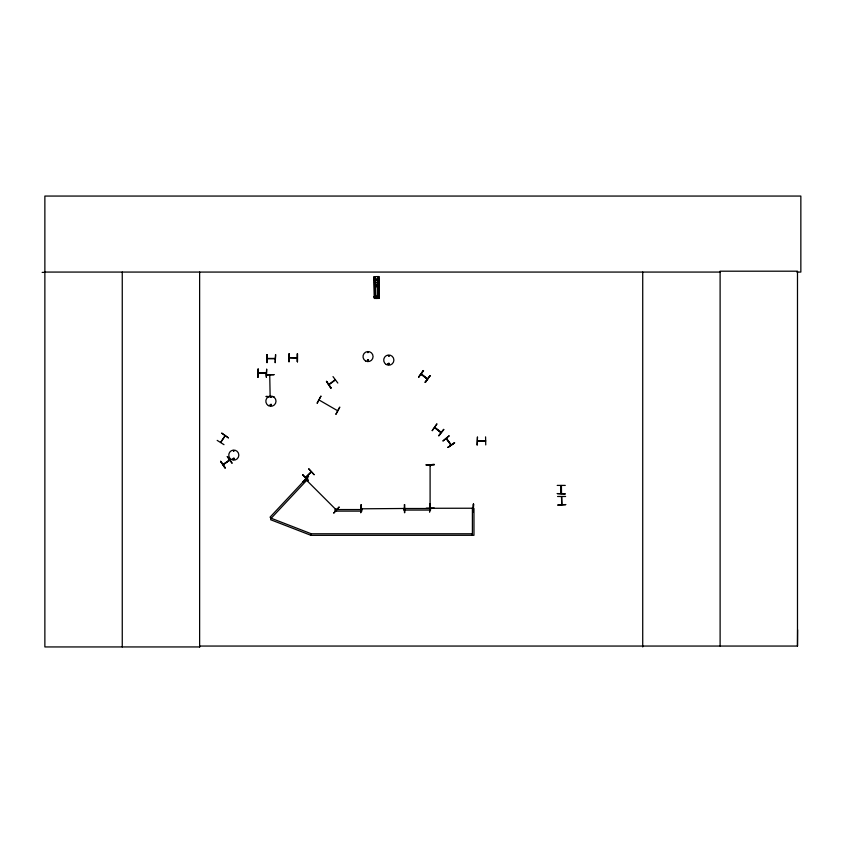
<?xml version="1.0" encoding="UTF-8"?>
<svg xmlns="http://www.w3.org/2000/svg" width="843" height="843" viewBox="0 0 843 843"><rect width="100%" height="100%" fill="white"/><g stroke="black" fill="none" stroke-linecap="round" stroke-linejoin="round"><path stroke-width="1.26" d="M796.909 272.068L800.85 272.068L800.85 196.061L44.869 196.061L44.869 646.939L199.749 646.939L199.643 646.054L797.489 646.054L797.604 629.753M328.833 384.429L335.166 379.74M335.44 379.972L329.086 384.64M306.346 479.994L305.767 479.425M336.262 509.931L335.883 509.161L336.462 509.73M319.371 400.183L319.191 399.656M430.014 507.254C430.436 507.349 430.699 508.54 430.193 507.918M233.353 450.921C234.607 449.467 233.848 452.586 233.448 450.72M233.269 458.729C234.375 460.868 234.301 456.885 233.332 458.992M270.498 396.895L271.362 397.011L270.519 397.011M270.139 404.956C272.163 402.353 271.341 407.77 270.213 404.766M367.316 360.34C369.856 357.948 367.527 363.28 367.527 359.824M368.475 352.395L367.653 352.616L368.38 352.195M367.495 360.34C368.939 358.686 368.296 361.974 367.569 360.467M388.012 363.86C390.035 361.257 389.213 366.673 388.096 363.67M389.213 356.02L388.37 355.799L389.139 356.115M388.265 363.712L389.181 364.239L388.549 363.438M421.047 374.102L427.338 379.15L421.152 374.239M427.559 378.855L427.011 378.37M440.91 432.607L434.619 427.57L440.784 432.501M435.504 427.896L434.693 427.622M434.862 427.401L441.142 432.269L440.594 431.837M561.069 485.642L561.132 493.482M561.438 486.19L561.47 485.631M450.931 445.062L446.505 438.476L446.685 439.445M269.739 374.977L270.139 396.41M319.075 400.004L337.653 410.752M376.969 298.159L376.431 298.137M311.109 471.764L305.44 477.454L306.378 477.085M220.529 442.354L225.081 435.863L220.761 442.512M233.121 458.476C233.69 461.532 235.323 457.064 233.279 458.36M271.393 405.23C270.719 403.133 270.224 406.21 271.161 405.367M376.926 298.043L376.357 297.221M446.158 438.666L451.016 445.062M450.478 444.345L451.195 444.788L446.537 438.56M561.059 485.494L561.101 493.534M561.512 493.503L561.417 485.579M223.016 464.482L223.996 464.23M258.179 373.006L266.23 372.954L258.2 373.323M404.324 508.814L403.47 508.814M267.094 358.433L275.145 358.433M335.946 414.187L339.782 407.095L335.967 414.198M217.178 440.383L223.996 444.672M305.651 477.696L311.373 472.017L310.73 472.607M423.291 370.572L418.644 377.158L423.27 370.551M418.634 377.148L423.576 370.794M421.732 374.756L421.258 373.86M424.998 382.142L430.046 375.862M438.655 435.662L443.618 429.329M438.887 435.852L443.882 429.53M266.251 373.386L259.075 373.28M361.236 508.814L404.345 508.487M361.995 508.455L361.289 508.487M403.618 508.445L404.24 508.793M477.602 441.047L485.61 441.026M472.354 507.96L473.165 507.96L472.375 508.276M275.145 358.718L267.178 358.718M289.37 357.59L297.179 357.948M223.121 464.356L229.633 460.025M229.528 459.751L228.969 460.499M308.612 476.379L303.027 482.196M302.742 481.901L308.401 476.169M314.081 474.693L308.664 468.719L314.112 474.651M335.693 509.362L336.399 509.667L335.883 509.161M333.828 512.987L339.192 506.959L333.849 513.008M561.459 496.622L561.817 504.599M430.383 465.736L430.373 465.009M442.996 440.868L449.235 435.757L443.07 440.952M447.939 447.443L454.409 442.649M454.588 442.891L447.907 447.401L454.619 442.912M332.996 376.6L337.822 383.049M220.729 461.342L225.102 468.118L220.718 461.353M227.252 456.6L231.983 463.123M223.342 464.641L229.749 460.046L223.174 464.714M330.846 388.117L326.473 381.331L330.877 388.096M234.038 459.287L233.458 459.214M305.956 479.224L306.536 479.793M421.374 373.955L427.454 378.718M378.792 276.567L374.134 276.641L374.387 298.454L379.023 298.39L378.792 276.567L378.928 298.39M374.471 278.854L378.496 278.801M374.482 280.329L378.507 280.287M374.503 282.542L378.539 282.5M374.524 284.512L378.549 284.47M374.545 286.725L378.581 286.683M374.65 296.22L378.686 296.178M373.986 296.862L379.361 296.81M373.997 297.031L379.361 296.978M557.212 485.399L565.274 485.41M561.501 492.797L561.185 493.44M557.297 493.619L565.358 493.935L557.297 493.566M557.571 496.474L565.621 496.495M266.262 377.116L266.651 369.065L266.367 377.116M485.579 436.864L485.747 444.914M485.536 441.058L477.549 440.805L485.61 440.752M477.127 444.967L477.465 436.916L477.17 444.967M426.2 464.841L434.261 464.851M430.004 504.072L429.603 512.133L429.888 504.072M404.324 504.599L404.482 512.66M434.261 508.055L426.21 508.203M361.289 508.772L362.026 508.761M273.986 374.671L265.935 374.903L273.986 374.661M269.391 396.684L265.935 396.473L273.996 396.674M42.15 272.384L44.869 272.373M44.869 272.068L720.112 272.068M297.347 353.702L297.347 361.752M266.641 354.545L267.094 362.606L266.683 354.545M297.347 357.959L289.318 357.906M275.145 362.606L275.598 354.545L275.261 362.606M473.081 508.234L430.193 508.276M472.396 533.777L311.267 533.777L271.193 518.255L270.045 517.18L306.747 477.97L307.895 479.035L271.193 518.255L270.624 519.72L310.698 535.231L311.267 533.777L311.267 535.337L473.966 535.294L473.966 508.445L472.396 508.445L472.396 535.337M561.733 496.538L561.817 504.514M302.648 474.809L308.338 480.51M305.819 479.488L336.209 509.867M326.462 381.342L331.162 387.885M227.336 456.537L232.025 463.092M220.634 461.406L225.418 467.886M378.433 276.578L378.707 298.39M378.254 276.578L378.486 298.39L378.149 276.578M378.033 279.149L378.138 298.401M377.727 276.578L377.959 298.401L377.685 276.578M377.422 279.149L377.675 295.84M377.306 298.411L376.083 298.422M375.472 279.191L375.757 295.872M375.504 298.443L375.272 276.63L375.43 298.443M374.966 279.202L375.219 295.882M374.777 279.202L374.977 295.882M374.966 296.22L374.987 298.433M374.661 276.63L374.872 295.882M374.44 276.63L374.724 298.454M374.229 276.641L374.471 298.454M473.25 504.072L473.281 508.677M430.099 465.736L430.099 464.925L430.099 507.981M404.735 504.599L404.777 512.649M258.095 369.118L258.095 377.169M797.489 646.054L797.489 271.193L720.112 271.193L720.112 646.054M642.724 272.068L642.724 646.939M289.181 353.702L289.181 361.752M267.031 354.545L266.978 362.606M199.633 272.068L199.633 646.939M122.256 272.068L122.256 646.939M375.683 285.377C376.81 288.78 378.317 282.932 375.683 285.377M320.92 396.21L317.094 403.302L320.898 396.199M221.793 433.165L228.369 437.844L221.793 433.165M429.962 375.799L425.336 382.406L429.962 375.799M436.843 424.008L432.227 430.625L436.843 424.008M302.69 474.767L308.106 480.742L302.669 474.778M565.706 504.672L557.655 505.083L565.706 504.557M258.148 369.118L257.789 377.179L258.148 369.118M434.261 464.451L426.21 464.957L434.261 464.451M361.183 504.599L360.783 512.66L361.183 504.599M473.587 504.072L473.186 512.122L473.545 504.072M289.286 353.702L288.843 361.752L289.275 353.702M430.541 508.508L403.681 508.508L403.681 510.068L430.541 510.068L430.541 508.508M361.889 509.551L335.029 509.551L335.029 511.121L361.889 511.121L361.889 509.551M297.463 361.752L297.463 353.702L297.4 361.752M231.277 459.467A5.037 5.037 0 0 0 238.832 455.104A5.037 5.037 0 0 0 231.277 450.742A5.037 5.037 0 0 0 231.277 459.467M386.242 364.503A5.1 5.1 0 0 0 393.892 360.087A5.1 5.1 0 0 0 386.242 355.683A5.1 5.1 0 0 0 386.242 364.503M365.525 360.93A5.026 5.026 0 0 0 373.07 356.578A5.026 5.026 0 0 0 365.525 352.226A5.026 5.026 0 0 0 365.525 360.93M268.369 405.599A5.1 5.1 0 0 0 276.009 401.184A5.1 5.1 0 0 0 268.369 396.779A5.1 5.1 0 0 0 268.369 405.599"/></g></svg>
